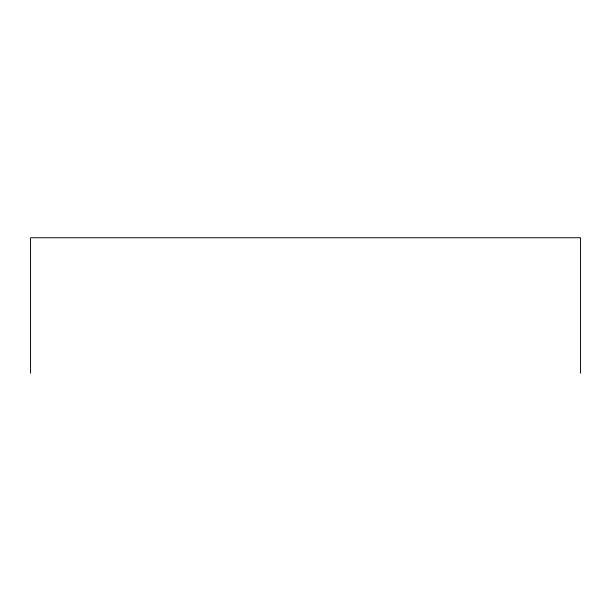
<?xml version="1.0" encoding="UTF-8"?>
<svg xmlns="http://www.w3.org/2000/svg" width="611" height="611" viewBox="0 0 611 611"><rect width="100%" height="100%" fill="white"/><g stroke="black" fill="none" stroke-linecap="round" stroke-linejoin="round"><path stroke-width="0.92" d="M580.45 373.252L580.45 237.748L30.55 237.748L30.55 373.252"/></g></svg>
